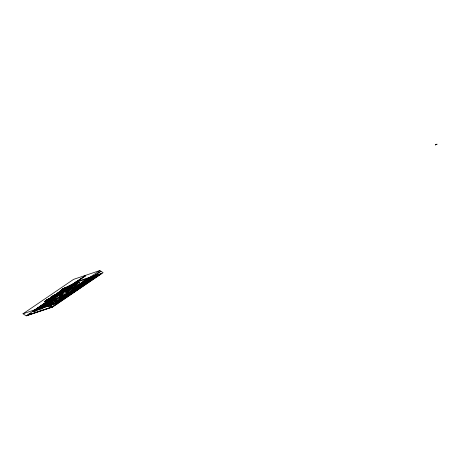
<?xml version="1.0" encoding="UTF-8"?>
<svg xmlns="http://www.w3.org/2000/svg" width="460" height="460" viewBox="0 0 460 460"><rect width="100%" height="100%" fill="white"/><g stroke="black" fill="none" stroke-linecap="round" stroke-linejoin="round"><path stroke-width="0.69" d="M54.981 294.774L54.705 295.09M63.405 289.202L63.819 288.535L65.648 287.615L63.405 289.202L65.998 288.144L63.618 288.978L65.084 288.575M59.334 294.641L57.925 295.124M49.082 299.121C53.072 298.235 44.062 300.19 50.433 298.229L51.313 297.925L50.215 298.609L52.06 297.453M53.791 295.498L53.412 295.676L58.075 293.601M71.294 287.109L71.708 286.764L65.366 289.334M62.974 289.99C58.926 292.629 67.045 288.293 63.56 290.041M64.222 289.438L65.343 288.633L63.382 289.403A5.526 0.747 -25.1 0 0 62.939 289.823L61.847 290.967M74.365 283.665L71.467 285.027M59.995 294.066L57.822 294.797L60.772 293.727L60.559 293.014L59.438 293.63L60.001 293.813L58.73 294.049M61.594 292.986C63.831 292.146 59.622 293.624 61.479 293.175C61.508 292.554 57.385 293.785 60.519 292.911M58.593 293.422L55.125 294.877M34.655 310.437C31.332 311.978 36.236 309.62 36.029 310.695C33.195 312.639 32.332 311.253 35.316 310.477M48.265 306.124C49.111 304.497 53.417 304.808 50.37 306.136C46.523 306.86 49.565 305.883 51.014 304.848M89.637 278.018L91.126 277.478L91.891 277.978L89.43 279.226L88.469 278.794L90.643 277.788L89.947 277.966M91.201 277.489L88.498 278.812M59.518 292.094L59.984 291.847L59.144 292.048M51.025 298.597L53.061 298.31L51.756 299.132L54.2 298.373L50.002 299.972L51.347 299.305M34.31 310.759L35.305 310.46M41.797 308.534L40.48 308.666L42.228 307.878M41.923 308.47L42.515 308.062M46.742 301.938C53.101 299.259 43.125 304.33 48.49 301.139M53.935 299.523L55.309 298.868M55.97 298.908L54.366 299.719L53.941 299.535L55.683 298.718L54.188 299.282M76.762 283.923L72.162 286.476L74.399 284.895L76.866 283.969L74.807 284.947M72.881 285.804C72.025 285.792 68.04 287.178 68.229 287.558M85.525 282.043L84.686 282.543L85.456 282.037M60.519 291.956L63.566 290.519L62.301 291.025M59.967 299.391L60.789 298.879L60.024 299.391M72.341 290.979L73.157 290.461L72.404 290.973M62.129 293.181L63.555 292.491L62.244 293.003M52.952 298.241L53.245 298.436L52.037 299.069M50.129 298.074L48.651 299.19M50.238 298.149L49.197 298.816M49.042 300.541L51.733 298.942L48.38 300.07L48.777 299.615L48.26 299.684L46.172 300.834M72.985 283.998L76.216 281.784L101.867 273.28L52.336 306.969L26.686 315.474L72.973 283.987L73.744 284.458L76.026 283.952M65.561 287.609L65.883 287.511M61.818 291.226L58.483 292.859L59.472 292.255M54.59 297.706L54.05 298.132L57.724 296.378L54.447 298.063M74.629 283.527C72.783 284.636 78.407 281.957 73.732 284.297M74.721 283.636L72.996 284.01M66.056 289.794L66.464 289.478L63.773 290.49L66.148 289.708M35.897 310.299L32.999 311.575L33.545 311.541M50.847 306.889L52.469 306.136M52.469 306.176L50.876 306.923M77.59 281.802L75.986 282.549L77.59 281.767M98.733 274.706L97.129 275.454L98.733 274.666M34.989 310.264L33.218 311.328M42.504 308.091C42.297 307.291 40.325 308.821 41.273 308.229M48.835 305.848L50.439 305.106L48.869 305.883M73.548 283.705L75.147 282.963L73.968 283.665M65.74 290.317L66.131 290.329L62.715 291.416L65.193 290.237M67.419 287.787L65.975 288.362L67.896 287.58M45.977 300.978C44.867 301.881 43.027 302.007 46.138 301.047M59.179 292.203L58.391 292.485L59.15 292.238M56.637 294.101L57.534 293.382M57.856 295.199L56.436 295.815L62.111 293.664L58.707 295.717L62.226 293.744L60.036 294.302L59.087 295.078M62.094 293.578L59.254 295.015M58.426 295.073L59.081 294.946L56.632 295.809M51.273 297.476C51.784 296.683 49.473 297.965 51.319 297.298M59.535 294.158L60.881 293.796L59.904 293.652A3.979 0.54 -25.1 0 1 59.466 293.756L58.61 293.969M60.933 292.796L61.91 292.525M69.339 285.792L72.203 284.636M65.953 288.19L65.239 288.489M66.194 289.961L68.224 288.719L65.872 290.111L69.397 288.828L65.895 290.243L68.293 289.236M65.044 289.748L66.999 289.116L63.48 290.306L58.748 292.75M58.397 293.244C53.291 295.124 63.095 291.767 58.552 293.555M48.421 301.501L47.466 301.869M62.997 291.571L62.755 291.847L65.717 290.168L64.02 290.841L64.486 290.398L63.905 290.49M69.437 287.655C67.902 287.88 68.546 287.627 68.419 287.816M53.394 295.705L57.626 293.71L56.551 294.043M71.007 287.166L71.334 286.844L69.144 287.874L69.816 287.856L67.666 288.788L68.258 288.265L67.062 288.546L66.027 289.225L66.89 289.047M60.294 292.554C58.368 292.905 61.864 292.336 62.405 291.956C63.629 290.852 57.989 293.491 58.334 293.204M58.587 293.233L58.075 293.56M56.2 294.526L57.08 294.176M40.721 308.447L41.158 308.171M74.784 283.067L73.761 283.555L74.296 283.147M57.138 293.802L57.954 293.422M60.093 293.589L58.598 294.02M59.875 291.772L59.288 292.186L61.64 290.892L60.369 291.404L60.984 291.082M57.908 293.273L58.851 292.468M59.006 295.027L59.277 294.561L55.591 295.579M53.314 296.119C52.078 295.711 51.652 296.982 50.473 297.436M72.703 285.602L73.105 285.068L68.597 286.816M55.464 296.418L53.929 296.729M53.797 297.097L55.93 296.441M62.422 291.312C64.147 290.502 61.237 292.019 62.445 291.318M62.485 291.37L62.888 291.18M33.287 311.109L33.908 311.299L35.311 310.598L33.678 311.299L34.287 310.862M34.632 310.506L33.66 310.948L34.103 310.701M40.773 308.476L41.256 308.303M47.104 301.754L48.122 301.283M48.122 301.334L46.914 302.013M42.159 308.24L41.136 308.723L42.147 308.2M54.297 299.339L55.298 298.862M54.573 299.529L55.608 299.046L54.585 299.563M55.315 298.914L54.332 299.374M71.57 286.718L71.219 287.109M61.036 291.778L61.95 291.433L61.048 291.778M66.367 287.258L73.232 284.602L71.035 285.752M54.608 297.097L57.615 296.309M63.445 292.422L61.784 293.066M71.093 285.924L69.247 286.707L70.483 286.258M65.55 290.887L61.554 292.807L65.717 291.019L62.508 292.157L64.572 291.312M53.475 296.246L51.376 297.332L54.188 295.774L58.282 294.308L56.735 295.199L57.96 294.929M53.797 297.666L55.05 297.097L53.653 297.839L51.158 298.281L50.295 298.678L51.537 298.454L49.697 299.184L51.405 298.339M57.31 295.332L58.27 295.262M72.272 286.545L74.721 284.889M56.149 296.361L53.222 297.505L56.258 296.43L55.211 296.66L55.832 296.378M60.478 291.979C59.139 293.152 56.632 293.21 57.966 292.986M53.435 296.223L55.62 295.297M55.694 296.924L54.648 295.998L58.017 293.704L57.534 294.032M46.977 299.966L47.121 299.609L45.672 300.547L47.144 300.133L44.769 301.398M53.86 295.285L53.567 295.561L54.424 295.251M81.69 284.033L83.168 283.159M65.625 288.431L65.084 288.627L65.544 288.368M89.487 280.479L86.923 281.52L86.118 281.077A4.295 0.581 -25.1 0 1 86.842 280.272L91.592 277.052L94.737 275.724M56.764 295.24L56.407 295.665M57.621 294.44L56.281 295.044L58.822 294.107M52.003 298.109L53.498 297.723M61.611 292.301L61.927 292.06L61.496 292.272M54.217 299.322L54.659 299.103M58.794 295.423C58.023 295.257 57.707 296.073 56.511 296.504C55.832 297.286 58.949 294.59 55.43 296.395M54.314 295.182L54.084 295.377L54.757 295.107M57.753 294.348L56.281 295.044M72.858 285.464L74.278 284.642M66.648 287.069L66.821 287.155M61.076 293.308L61.646 293.066M52.681 295.924C48.214 298.994 59.604 293.244 52.601 296.257M41.337 308.269L41.774 307.953L41.199 308.154M63.618 288.978C68.166 287.425 65.032 287.862 67.885 287.471M48.3 299.466L49.881 298.937M48.357 299.581L49.191 299.195M56.62 296.573L57.483 296.091M61.991 289.754L61.651 290.001L63.152 289.271L60.099 291.18L61.536 290.812L60.208 291.249M64.739 288.529L67.401 287.12M73.893 283.521L74.273 283.297M41.774 308.033L40.854 308.534M74.727 283.118L74.313 283.279M54.349 299.293L54.717 299.149M49.582 305.388C50.663 304.738 47.834 306.297 50.036 305.25M56.436 298.879L42.05 308.499M56.436 295.349L55.165 296.079M62.709 290.961L62.405 291.168L62.779 290.961M63.463 289.978L63.946 289.351L63.491 289.478A5.526 0.747 -25.1 0 0 63.049 289.898L63.066 290.013M55.355 297.177L54.245 297.706M70.363 285.269L69.305 285.608M62.215 292.669L61.559 293.014M68.304 286.597L68.73 286.626M58.178 294.693L59.432 294.199M69.776 292.819L70.317 293.169A6.865 0.931 -25.1 0 1 69.155 294.463L63.514 298.051L61.364 298.793L60.68 298.431A6.865 0.931 -25.1 0 1 61.841 297.137L66.418 294.055L70.064 292.566L66.734 294.049M79.43 285.516L79.103 285.637L87.107 281.514M62.663 290.133L60.099 291.18M69.178 287.695L65.193 288.892L69.362 287.695M61.554 292.807L62.1 292.353L61.72 292.479M46.431 300.828L47.483 299.966L48.743 299.661M55.999 301.495L57.253 300.639M79.258 285.533L82.438 284.154L78.787 285.643L74.209 288.725A6.865 0.931 -25.1 0 0 73.054 290.018C73.968 291.375 77.999 288.293 76.751 289.242L69.937 293.877M56.862 294.406L57.258 294.112L56.954 294.463M62.957 291.393L64.302 290.547M59.363 300.483L62.169 298.557M23 313.772L73.588 279.364L99.849 270.549L103.109 272.676L52.52 307.09L26.266 315.905L23 313.772L49.254 304.957L99.849 270.549M57.368 293.923L61.421 291.168L69.822 288.345L70.483 288.782M66.849 288.069L70.736 285.206L79.143 282.382L80.281 283.13L72.801 287.672M54.838 296.119L32.804 311.339M62.807 290.703L66.763 288.012M72.433 284.596L70.552 285.373L74.715 282.865L90.108 277.685M45.977 302.369L47.851 302.024L36.07 310.04L34.195 310.385L46.483 302.059L56.494 298.609L56.062 298.707M75.457 282.348L85.008 275.856L85.807 275.695L76.257 282.187L75.457 282.348L85.698 275.62M37.622 308.327L47.282 301.898L37.731 308.395L36.932 308.556L37.731 308.395M34.195 310.385L35.782 309.85L47.598 301.783M65.406 294.325C57 296.361 51.307 303.784 42.757 305.509L45.833 303.157M54.648 295.998L60.812 293.928L69.822 288.345M41.693 307.021L48.047 304.888L51.514 302.789L48.242 305.014L41.693 307.021L44.965 304.796L51.319 302.663L52.354 301.978L51.75 301.582M52.382 301.15L44.085 303.525L50.439 301.392L53.906 299.293L50.634 301.518M64.245 290.22L63.963 290.036L70.127 287.966L79.143 282.382M42.561 305.382L48.921 303.249L52.187 301.024M42.74 306.86L43.918 306.843L45.022 306.096M68.799 292.14L67.177 292.686L65.935 291.876L71.444 288.127L77.774 285.907M55.792 296.746L61.956 294.676L66.004 291.922M56.304 298.862L42.285 308.372M48.288 304.986L49.479 304.98L51.486 303.617L50.876 303.221M71.714 292.617L70.65 291.991L66.711 293.537L60.806 297.447A3.433 0.466 -25.1 0 0 60.289 297.867L58.437 299.931A3.433 0.466 -25.1 0 0 58.374 300.156L59.662 300.99L56.413 303.197L52.348 304.56L51.618 304.083L54.861 301.875L58.926 300.512M79.356 285.568L74.899 288.495A6.865 0.931 -25.1 0 0 73.738 289.788L74.411 290.162L76.004 289.582L81.529 286.051A6.865 0.931 -25.1 0 0 82.685 284.757L82.145 284.401M93.765 277.535A4.295 0.581 -25.1 0 0 94.49 276.724L93.702 276.224L92.615 276.621L87.147 280.261A4.295 0.581 -25.1 0 0 86.422 281.071L87.262 281.566L88.912 280.836M69.27 292.468L69.627 292.221M93.587 276.241L100.924 271.25A78.309 10.626 -25.1 0 0 93.627 276.23L87.779 279.956A4.295 0.581 -25.1 0 0 87.055 280.767L88.119 281.135L93.65 277.414M89.573 278.967L91.224 278.501L88.74 279.536M87.82 280.324L89.867 279.72L88.067 280.531M90.522 278.323L93.046 277.558L91.097 278.415M66.315 295.458L65.521 295.722M78.689 287.046L77.895 287.31M51.618 304.083L55.683 302.72L59.202 300.38L59.967 300.88L56.597 303.169M64.963 296.683L64.17 296.947M68.143 294.515L67.35 294.785M77.332 288.265L76.538 288.535M80.511 286.103L79.718 286.367M64.67 297.24L68.776 294.446A3.921 0.535 -25.1 0 0 69.437 293.71C67.585 292.617 65.389 296.372 63.865 296.378A3.921 0.535 -25.1 0 0 63.244 296.89L62.779 297.453A3.921 0.535 -25.1 0 0 62.738 297.683C64.204 298.195 65.412 296.487 62.968 297.833M32.953 311.27L55.706 303.433M59.478 300.869L59.898 300.581M59.323 300.777L64.107 297.792M70.121 293.704L72.266 292.169M71.45 292.445L76.481 289.38M82.489 285.292L84.634 283.757M83.818 284.027L96.462 275.747M32.798 311.293L56.062 303.312M59.967 300.88L56.413 303.048A63.468 8.614 -25.1 0 1 56.965 304.066M59.57 300.926L64.377 297.654C66.361 296.746 61.025 299.138 62.842 298.339M82.305 285.459L96.192 276.017C95.674 273.924 91.666 277.138 90.424 277.472L86.192 280.353A3.421 0.466 -25.1 0 0 85.738 280.703L83.271 283.049A3.421 0.466 -25.1 0 0 83.145 283.343L83.645 283.918M101.758 273.211L52.227 306.9L26.686 315.474M57.569 295.906L58.88 295.349M65.993 289.852L65.09 290.283L65.544 290.266M88.159 281.106L87.262 281.566L88.113 281.129M89.665 280.123L88.366 280.686L87.854 280.387A3.421 0.466 -25.1 0 1 88.429 279.743C90.068 280.048 92.006 275.851 93.955 276.954A3.421 0.466 -25.1 0 1 93.38 277.598M57.724 302.134L56.384 302.72A4.738 0.644 -25.1 0 1 57.345 301.656L57.437 301.674A3.795 0.517 -25.1 0 0 56.637 302.548L57.534 302.237M77.015 288.736L75.337 289.42M66.251 289.196L68.178 288.345M72.237 291.341L76.118 289.38L80.879 286.108A2.616 0.356 -25.1 0 0 81.316 285.614C79.752 284.786 77.999 287.546 76.751 287.724A2.616 0.356 -25.1 0 0 76.337 288.063L75.699 288.84A2.616 0.356 -25.1 0 0 75.67 288.995L76.199 289.133M62.836 296.803A6.865 0.931 -25.1 0 0 61.674 298.097L62.307 298.465L63.353 298.017L68.505 294.521A2.616 0.356 -25.1 0 0 68.948 294.026L68.586 293.79M92.006 276.96L93.07 276.414L92.466 276.69M58.104 300.765C59.725 300.07 56.666 301.306 58.621 300.317M63.032 291.594L65.774 290.346M53.463 296.654L52.814 296.821L54.211 296.142M68.787 287.575L72.082 286.31M55.447 296.372L50.324 298.155L50.381 297.672A2.311 0.316 -25.1 0 1 50.531 297.643L51.227 297.447M68.753 286.89L67.263 287.46L69.402 286.471M57.051 295.038L58.299 294.406M69.926 286.315C71.035 285.602 68.638 286.752 70.443 286.229M72.921 285.666C75.273 284.619 70.023 286.643 72.898 285.648M57.385 301.628L57.69 301.449M48.806 299.983C43.637 302.824 53.757 297.631 48.225 300.006M79.177 285.585L80.787 284.809M76.285 289.277L74.692 290.087M63.917 297.695L62.485 298.436M63.514 290.421L65.107 289.788M58.322 294.101L57.316 294.25M34.425 310.529L34.034 310.661M61.623 289.8L63.44 288.667M33.948 311.098L34.345 310.879M67.223 293.831L62.525 296.913A6.865 0.931 -25.1 0 0 61.37 298.207L61.991 298.58M56.517 294.36L55.137 295.027L56.298 294.676M63.503 288.742L63.273 288.684C60.013 290.507 65.481 287.396 64.831 287.96M47.667 301.904L48.231 301.582M51.204 297.856L50.491 298.356L51.025 298.189M48.714 299.931L49.381 299.644M67.557 288.719L71.116 287M66.97 293.9L67.724 293.555M57.799 302.174L57.983 302.059A4.738 0.644 -25.1 0 0 58.937 300.99L57.989 301.38M74.451 284.585L72.594 285.062L76.4 283.147L75.681 282.681L74.503 283.504L75.29 283.279A3.864 0.523 -25.1 0 1 75.848 283.078L76.205 282.929L75.273 283.13A3.726 0.506 -25.1 0 1 74.595 283.389L73.997 283.653L74.842 283.228M89.55 278.404L90.332 278.03M49.352 305.745L50.134 305.371M49.467 298.908L49.168 298.897L49.795 298.609L48.708 299.195L51.572 297.649M70.955 285.275L72.197 284.642M65.228 288.65L63.514 289.403L63.808 289.599M59.616 293.664L60.611 293.106M67.062 293.842L68.626 293.123L69.351 293.491A6.865 0.931 -25.1 0 1 68.195 294.785M64.641 288.466L66.694 287.281L66.338 287.465M67.028 287.431L66.384 288.012M69.287 288.753L68.183 289.167M71.001 285.114L72.088 284.573M52.02 297.839L52.877 297.545M92.351 276.753L93.098 276.523M72.841 285.05L75.848 283.941M55.401 294.912L56.114 294.572M57.638 301.553L58.006 301.294M47.248 300.702L49.249 299.949M69.828 286.925L72.801 285.827M42.297 308.47L40.974 308.965M69.724 285.303L66.953 287.143L68.321 286.614M49.157 299.937L51.641 299.029M76.096 282.86L75.739 283.009A3.864 0.523 -25.1 0 0 75.181 283.205L74.6 283.458M67.539 293.509L69.667 292.681M69.242 292.905L74.583 290.133M57.563 302.3L57.92 302.013A3.795 0.517 -25.1 0 0 58.679 301.162L58.092 301.334M71.323 285.119L69.5 285.999L70.794 285.493M69.575 292.733L71.898 291.519M34.005 310.678L33.666 310.874M65.159 289.179C67.258 288.374 62.698 289.765 65.366 289.179M56.189 294.601L56.965 294.331M34.224 310.845L34.931 310.69L34.517 310.931M68.701 287.172L68.465 287.425M65.504 287.575L64.567 287.931M57.356 293.342L58.081 292.876L57.534 293.014M67.758 287.264L68.551 286.816M61.858 291.531L61.347 291.743M34.425 310.891L33.954 311.138M34.575 310.902L34.235 311.19M42.05 308.597L33.459 311.489M74.008 283.285L74.773 283.026M74.014 283.642L73.566 283.739M54.061 295.791L54.855 295.441M41.429 308.327L41.797 308.119L40.497 308.7M57.833 301.455L58.138 301.237M65.079 289.127L64.716 289.311L65.01 289.282M57.684 293.848L56.672 294.222M73.767 287.345L69.816 289.95A3.433 0.466 -25.1 0 0 69.27 290.398L68.298 291.588A3.433 0.466 -25.1 0 0 68.258 291.789L69.167 292.376L70.851 291.812M46.029 300.978L46.891 300.811L46.103 300.966M49.588 305.503L49.185 305.664M54.09 298.304L51.382 299.305M67.821 287.707L67.373 287.897L72.519 286.017M54.659 299L55.234 298.793M34 310.569L34.575 310.368M51.227 298.373L52.003 298.109M57.891 293.382L59.121 292.796M63.67 291.709L64.285 291.445M61.398 295.763L57.442 298.367A3.433 0.466 -25.1 0 0 56.902 298.81L55.925 300A3.433 0.466 -25.1 0 0 55.89 300.202L56.793 300.794L58.483 300.225M81.742 284.01L83.34 283.475M54.769 299.052L55.229 298.873M54.372 298.028L54.05 298.132M72.686 285.315L71.237 285.953L73.56 285.28M74.238 283.21L75.716 282.699M71.104 285.654L72.709 284.924M34.575 310.776L34.741 310.701M34.724 310.931L35.012 310.81M72.283 284.78L69.575 286.034L69.989 285.884M68.224 288.719L63.411 290.611M53.636 297.436L54.361 297.166M68.695 287.327L71.127 286.177M71.271 285.93L72.617 285.229L70.742 285.821M51.876 297.654L51.29 297.798M58.575 294.567L61.985 293.509M58.483 292.859L61.881 291.824M52.814 296.821L53.791 296.401L52.06 297.459M49.686 298.54L49.145 298.672M92.926 276.471L93.777 276.966A4.295 0.581 -25.1 0 1 93.052 277.777M80 284.803L73.974 288.771A3.433 0.466 -25.1 0 0 73.456 289.185L71.605 291.249A3.433 0.466 -25.1 0 0 71.541 291.479L72.49 292.094M67.677 287.724L68.155 287.511M51.865 298.569L52.342 298.385M70.294 286.862L72.093 286.085M80.649 284.826L81.725 285.073A6.865 0.931 -25.1 0 1 80.563 286.367M55.896 295.556L54.125 296.389L55.091 296.033M94.185 276.207L94.812 275.741M76.308 283.786L76.021 283.883M64.158 289.886L63.394 290.197L63.767 290.047M65.096 290.174L63.911 290.772M58.845 294.572L60.306 294.112L58.914 294.434M53.803 297.672L53.429 297.678M66.504 287.569L66.976 287.396M55.729 295.929L56.373 295.648M69.305 286.402L67.672 286.896M70.633 286.747L71.984 286.246L68.718 287.529M74.146 284.7L72.939 285.516M64.504 289.081L63.825 289.277M61.6 290.944L60.369 291.404M55.683 296.412L57.276 295.884M57.994 294.061L56.655 294.48M82.817 283.636L78.62 285.355L73.18 289.035A3.433 0.466 -25.1 0 0 72.663 289.455L70.805 291.513A3.433 0.466 -25.1 0 0 70.748 291.743L71.3 292.347M71.283 286.097L71.789 286.108M65.395 288.88L65.803 288.805M58.644 293.451L59.558 293.083M62.669 291.651L61.939 291.864M58.978 294.877L58.058 295.124M95.237 275.252L91.356 277.121L86.986 280.088A3.421 0.466 -25.1 0 0 86.532 280.433L84.065 282.785A3.421 0.466 -25.1 0 0 83.938 283.078L84.859 283.682M70.443 292.048L66.987 293.532L61.6 297.183A3.433 0.466 -25.1 0 0 61.082 297.603L59.231 299.661A3.433 0.466 -25.1 0 0 59.173 299.891L60.116 300.506M89.78 277.909L85.951 279.306L82.898 281.336A3.421 0.466 -25.1 0 0 82.363 281.767L81.581 282.693A3.421 0.466 -25.1 0 0 81.535 282.9L82.351 283.435M91.109 277.92L92.759 277.368M90.16 278.57L90.93 278.311M88.021 280.054L89.579 279.53M66.683 287.96L67.263 287.701M79.241 285.919L80.799 285.395M65.935 291.876L68.868 290.892M66.872 294.331L68.58 293.79M47.357 301.3L53.711 299.167M56.499 299.305L53.567 300.288L54.803 301.099L56.43 300.553M57.678 301.461L58.46 301.197M56.327 302.697L56.919 302.496M63.79 297.557L63.302 297.407A2.616 0.356 -25.1 0 1 63.33 297.258L63.969 296.476A2.616 0.356 -25.1 0 1 64.383 296.136L68.396 293.819M53.958 295.998L55.855 295.533M75.198 289.921L74.048 289.685A6.865 0.931 -25.1 0 1 75.204 288.391M57.822 294.13L58.529 293.98M51.497 296.809L51.192 296.769M44.718 301.656L45.316 301.455M60.432 292.853L61.766 292.525M73.111 284.688L72.755 284.792M62.186 293.089L60.72 293.589M70.455 286.816L69.839 286.971M46.782 300.736L46.213 300.88M33.626 311.512L33.166 311.57M52.451 297.16L51.457 297.39M52.871 297.166L53.923 296.792M62.244 292.986L60.611 293.52M63.123 289.351L61.732 290.013M50.151 299.04L51.054 298.735M64.757 289.558L64.25 289.84M60.461 292.87L60.059 293.101M68.201 287.402C72.41 285.597 65.475 288.466 66.832 287.592M45.672 300.547L47.139 300.138M53.705 297.01L52.106 297.471M56.522 293.888L56.954 293.762L56.632 293.957M64.492 291.255L62.882 291.847M63.382 288.753L62.06 289.351M44.246 301.645L44.735 301.708M75.44 283.354L73.813 284.349M56.522 294.63L52.589 296.205L51.767 296.982M81.713 284.47L82.438 284.838A6.865 0.931 -25.1 0 1 81.276 286.131M59.041 291.979L58.391 292.485M83.053 283.573L84.088 284.205M93.984 276.132L94.754 276.581A4.295 0.581 -25.1 0 1 94.03 277.386M69.374 292.882L70.069 293.25A6.865 0.931 -25.1 0 1 68.908 294.544M48.219 299.345L46.868 299.943L47.121 299.609M50.175 297.752L50.577 297.833M76.366 283.814L73.749 284.332M75.917 283.877L76.257 283.739M92.167 277.771L92.46 277.961M90.344 278.708L90.632 278.898M88.987 279.933L89.28 280.123M76.193 284.389L77.337 285.137M74.606 284.918L75.751 285.666M70.127 287.966L70.92 288.483M66.878 290.352L67.539 290.783M65.291 290.881L66.361 291.582M60.812 293.928L61.956 294.676M58.673 300.736L59.254 301.116M53.268 299.724L53.843 300.098M55.832 302.668L57.46 303.732M55.683 302.72L56.413 303.197M48.875 304.583L49.479 304.98M49.254 304.957L52.52 307.09M43.614 305.221L43.982 305.463M43.533 306.596L43.918 306.843M35.782 309.85L36.07 310.04M86.986 281.439A47.805 6.486 -25.1 0 1 81.564 284.504M435.338 144.917L437 144.181L435.338 144.917M29.71 313.979L31.326 313.237L29.722 313.961M75.612 288.477L75.152 289.041A3.921 0.535 -25.1 0 0 75.106 289.265L76.688 289.035L81.15 286.034A3.921 0.535 -25.1 0 0 81.811 285.292C79.954 284.211 77.763 287.943 76.234 287.966A3.921 0.535 -25.1 0 0 75.612 288.477M52.998 297.453L51.698 297.913L52.998 297.453"/></g></svg>
